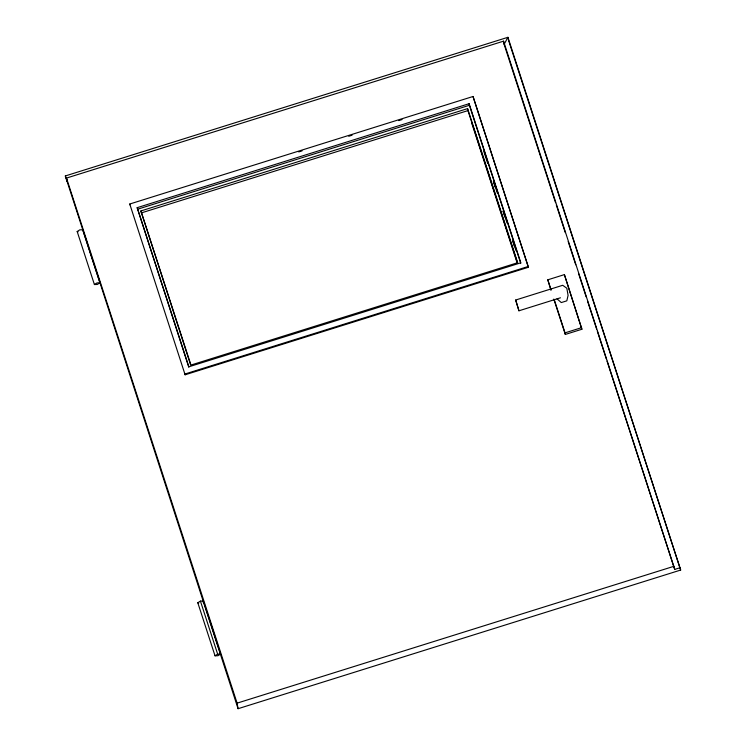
<?xml version="1.0" encoding="UTF-8"?>
<svg xmlns="http://www.w3.org/2000/svg" width="746" height="746" viewBox="0 0 746 746"><rect width="100%" height="100%" fill="white"/><g stroke="black" fill="none" stroke-linecap="round" stroke-linejoin="round"><path stroke-width="1.12" d="M555.583 202.744L504.11 44.34L507.923 37.3L680.669 570.056L238.077 708.7L65.331 175.944L507.923 37.3L508.203 38.885M77.174 231.512L79.794 229.843L82.703 229.777L99.936 282.809L97.306 284.468L94.406 284.543L77.174 231.512L78.078 231.82M94.406 284.543L97.027 282.883L99.936 282.809M197.802 602.768L200.422 601.108L203.332 601.034L220.564 654.074L217.944 655.734L215.034 655.809L197.802 602.768L198.706 603.076M202.623 601.854L203.332 601.034M215.034 655.809L217.655 654.149L220.564 654.074M65.331 175.944L67.056 181.25L66.487 178.07L503.55 41.161L674.72 569.403L680.249 567.678M129.748 204.022L473.029 96.486L528.401 267.264L185.12 374.79L129.748 204.022L129.888 204.814M298.754 151.914L302.083 150.869M348.746 136.257L352.075 135.213M398.737 120.6L402.066 119.556M137.18 207.677L469.122 103.694L520.82 262.806L188.878 366.79L137.18 207.677L188.803 367.274M137.46 209.272L469.402 105.289L469.122 103.694M140.891 210.95L467.602 108.608L517.677 262.713L190.957 365.055L140.891 210.95L190.594 364.841M141.246 212.936L467.956 110.594L467.602 108.608M528.252 266.471L184.98 373.998L185.12 374.79M550.949 290.241L547.797 279.815L564.396 274.621L581.908 329.247L565.319 334.441L553.821 299.081M560.442 297.803L518.946 310.793L515.682 300.023L562.708 285.289L566.82 288.226L568.088 295.369L566.82 300.834L561.29 302.568L557.029 298.838M565.319 334.441L565.03 332.856L581.628 327.653M238.077 708.7L237.097 703.142L674.151 566.233M515.682 300.023L518.946 310.793M508.343 39.687L680.669 570.056M556.302 204.964L565.3 232.649M568.182 241.518L575.735 264.774M578.616 273.642L586.169 296.899M587.615 301.337L596.613 329.023M597.332 331.243L606.33 358.938M607.048 361.148L674.72 569.403M581.908 329.247L564.396 274.621M547.797 279.815L551.033 289.756M554.259 299.705L565.03 332.856M528.401 267.264L473.029 96.486M469.402 105.289L520.745 263.291M483.753 151.242L487.707 163.402M493.451 181.082L497.395 193.233M503.14 210.913L507.093 223.063M512.838 240.744L516.064 250.693M493.367 181.558L495.167 187.087M503.065 211.398L504.855 216.918M512.754 241.228L514.553 246.749M467.956 110.594L517.314 262.499M471.892 123.584L517.304 263.375M66.487 178.07L237.097 703.142M200.422 601.108L217.655 654.149M503.55 41.161L504.11 44.34"/></g></svg>
